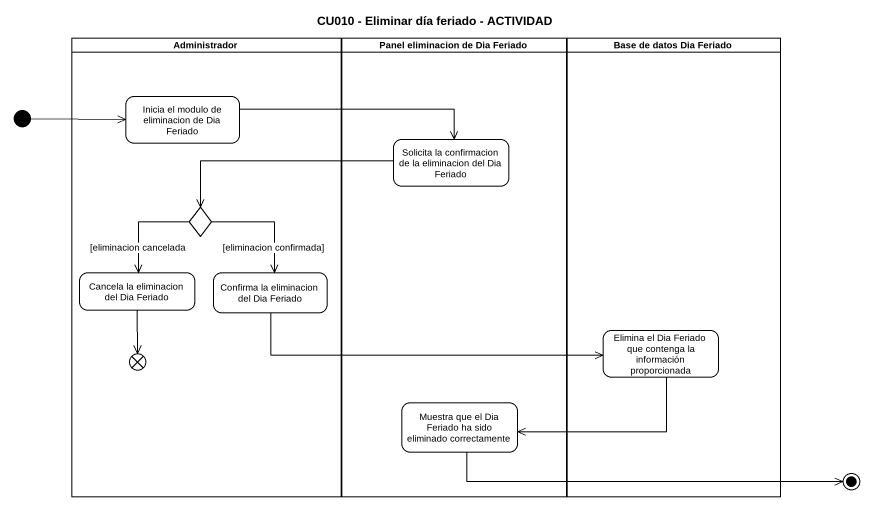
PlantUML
@startuml
title CU010 - Eliminar día feriado - ACTIVIDAD
hide empty description
state Administrador <<partition>> {
  state "Inicia el modulo de eliminacion de Dia Feriado" as Inicia_el_modulo_de
  state choice1 <<choice>>
  state "Cancela la eliminacion del Dia Feriado" as Cancela_la_eliminacion_del
  state "Confirma la eliminacion del Dia Feriado" as Confirma_la_eliminacion_del
  state flowfinal1 <<end>>
}
state "Panel eliminacion de Dia Feriado" as Panel_eliminacion_de_Dia <<partition>> {
  state "Solicita la confirmacion de la eliminacion del Dia Feriado" as Solicita_la_confirmacion_de
  state "Muestra que el Dia Feriado ha sido eliminado correctamente" as Muestra_que_el_Dia_Feriado
}
state "Base de datos Dia Feriado" as Base_de_datos_Dia_Feriado <<partition>> {
  state "Elimina el Dia Feriado que contenga la información proporcionada" as Elimina_el_Dia_Feriado_que
}
state initial1 <<start>>
state final1 <<end>>
initial1 -right-> Inicia_el_modulo_de
Inicia_el_modulo_de -right-> Solicita_la_confirmacion_de
Solicita_la_confirmacion_de -left-> choice1
choice1 --> Cancela_la_eliminacion_del : [eliminacion cancelada
choice1 --> Confirma_la_eliminacion_del : [eliminacion confirmada]
Cancela_la_eliminacion_del --> flowfinal1
Confirma_la_eliminacion_del -right-> Elimina_el_Dia_Feriado_que
Elimina_el_Dia_Feriado_que -left-> Muestra_que_el_Dia_Feriado
Muestra_que_el_Dia_Feriado -right-> final1
@enduml
